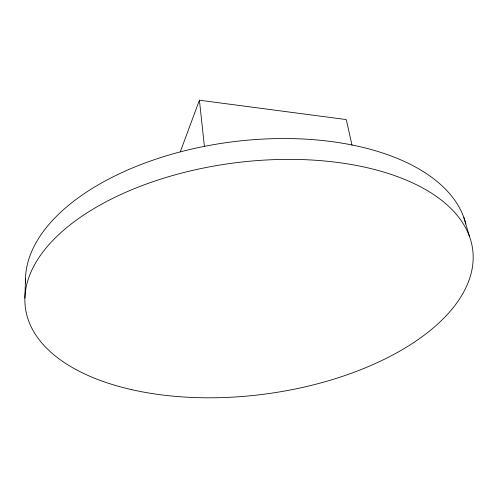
<?xml version="1.0" encoding="UTF-8"?>
<svg xmlns="http://www.w3.org/2000/svg" width="498" height="498" viewBox="0 0 498 498"><rect width="100%" height="100%" fill="white"/><g stroke="black" fill="none" stroke-linecap="round" stroke-linejoin="round"><path stroke-width="0.75" d="M24.9 298.103L25.498 278.382M180.295 151.815L199.412 100.21L346.259 119.576L352.024 145.173M463.856 217.495L469.483 236.475M199.412 100.21L204.429 146.574M25.529 282.97A222.438 118.792 -7.4 0 1 229.628 142.185A222.438 118.792 -7.4 0 1 465.829 223.988M131.677 389.654A225.532 116.594 -7.4 0 0 473.1 260.572A225.532 116.594 -7.4 0 0 142.31 185.536A225.532 116.594 -7.4 0 0 131.677 389.654"/></g></svg>
